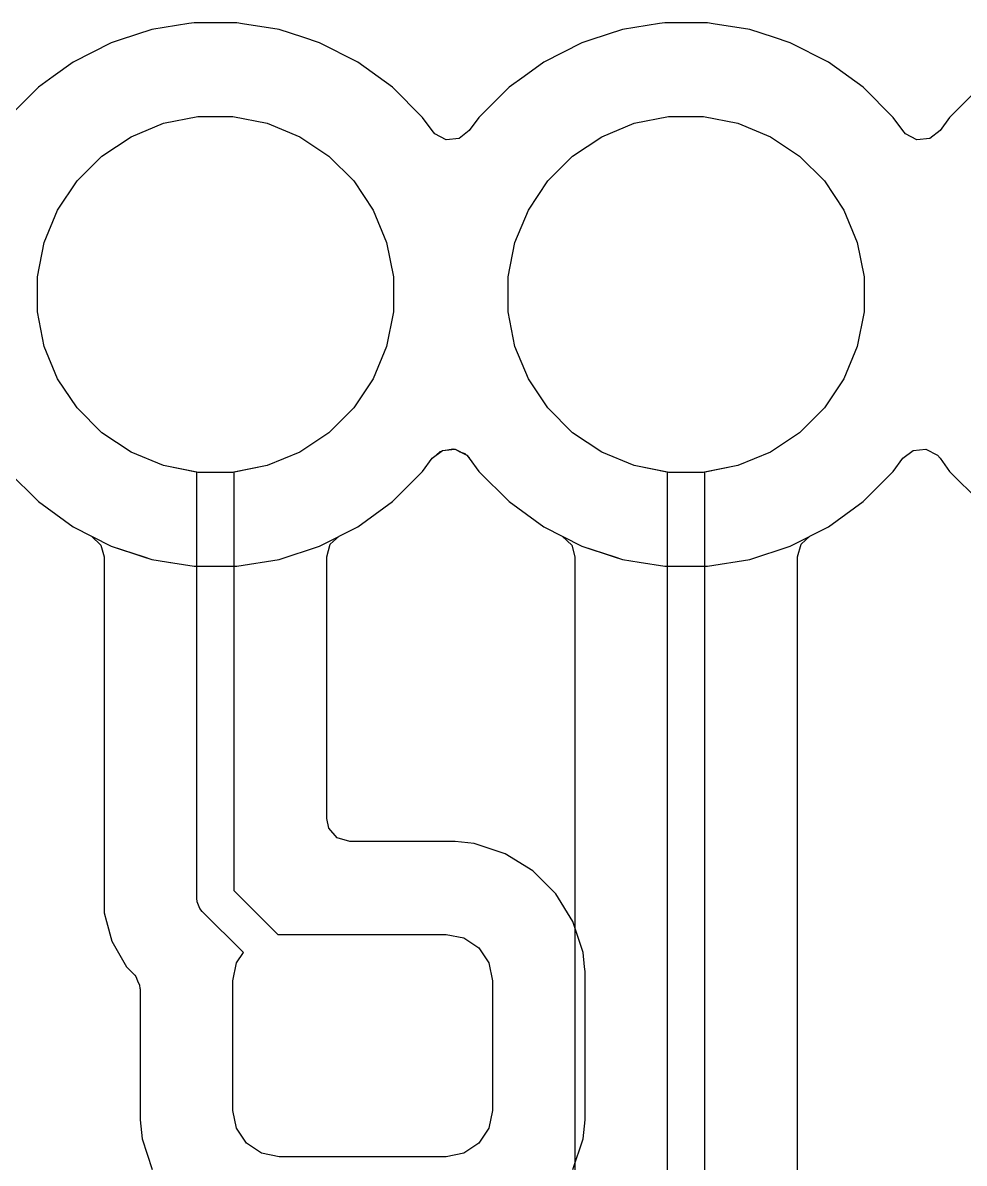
# Model space of a CAD drawing. Header units: inches. Extents: x 6.55 to 9.8, y -8.74 to -3.15.
# Drawn here: x 8.3378 to 8.5378, y -5.412 to -5.1698 of the extents above; entities that cross this region are included whole.
import ezdxf

# ---------------------------------------------------------------- set-up
doc = ezdxf.new("R2010")
doc.units = ezdxf.units.IN
doc.header["$MEASUREMENT"] = 0
doc.layers.add('Edge.Cuts', color=254, linetype='CONTINUOUS', true_color=0xd0d2cd)

msp = doc.modelspace()

# ---------------------------------------------------------------- linework, layer by layer
at = {"layer": 'Edge.Cuts', "linetype": 'CONTINUOUS'}
for p, q in [((8.36521, -5.17122), (8.35848, -5.17341)), ((8.36521, -5.17122), (8.35848, -5.17341)), ((8.36521, -5.17122), (8.35848, -5.17341)), ((8.36521, -5.17122), (8.35848, -5.17341)), ((8.3731, -5.16997), (8.36521, -5.17122)), ((8.3731, -5.16997), (8.36521, -5.17122)), ((8.3731, -5.16997), (8.36521, -5.17122)), ((8.3731, -5.16997), (8.36521, -5.17122)), ((8.37418, -5.1698), (8.3731, -5.16997)), ((8.37418, -5.1698), (8.3731, -5.16997)), ((8.37418, -5.1698), (8.3731, -5.16997)), ((8.37418, -5.1698), (8.3731, -5.16997)), ((8.38326, -5.1698), (8.37418, -5.1698)), ((8.38326, -5.1698), (8.37418, -5.1698)), ((8.38326, -5.1698), (8.37418, -5.1698)), ((8.38326, -5.1698), (8.37418, -5.1698)), ((8.38449, -5.16999), (8.38326, -5.1698)), ((8.38449, -5.16999), (8.38326, -5.1698)), ((8.38449, -5.16999), (8.38326, -5.1698)), ((8.38449, -5.16999), (8.38326, -5.1698)), ((8.39224, -5.17122), (8.38449, -5.16999)), ((8.39224, -5.17122), (8.38449, -5.16999)), ((8.39224, -5.17122), (8.38449, -5.16999)), ((8.39224, -5.17122), (8.38449, -5.16999)), ((8.39732, -5.17287), (8.39224, -5.17122)), ((8.39732, -5.17287), (8.39224, -5.17122)), ((8.39732, -5.17287), (8.39224, -5.17122)), ((8.39732, -5.17287), (8.39224, -5.17122)), ((8.46521, -5.17122), (8.45848, -5.17341)), ((8.46521, -5.17122), (8.45848, -5.17341)), ((8.46521, -5.17122), (8.45848, -5.17341)), ((8.46521, -5.17122), (8.45848, -5.17341)), ((8.4731, -5.16997), (8.46521, -5.17122)), ((8.4731, -5.16997), (8.46521, -5.17122)), ((8.4731, -5.16997), (8.46521, -5.17122)), ((8.4731, -5.16997), (8.46521, -5.17122)), ((8.47418, -5.1698), (8.4731, -5.16997)), ((8.47418, -5.1698), (8.4731, -5.16997)), ((8.47418, -5.1698), (8.4731, -5.16997)), ((8.47418, -5.1698), (8.4731, -5.16997)), ((8.48326, -5.1698), (8.47418, -5.1698)), ((8.48326, -5.1698), (8.47418, -5.1698)), ((8.48326, -5.1698), (8.47418, -5.1698)), ((8.48326, -5.1698), (8.47418, -5.1698)), ((8.48449, -5.16999), (8.48326, -5.1698)), ((8.48449, -5.16999), (8.48326, -5.1698)), ((8.48449, -5.16999), (8.48326, -5.1698)), ((8.48449, -5.16999), (8.48326, -5.1698)), ((8.49224, -5.17122), (8.48449, -5.16999)), ((8.49224, -5.17122), (8.48449, -5.16999)), ((8.49224, -5.17122), (8.48449, -5.16999)), ((8.49224, -5.17122), (8.48449, -5.16999)), ((8.49732, -5.17287), (8.49224, -5.17122)), ((8.49732, -5.17287), (8.49224, -5.17122)), ((8.49732, -5.17287), (8.49224, -5.17122)), ((8.49732, -5.17287), (8.49224, -5.17122)), ((8.35657, -5.17403), (8.34848, -5.17815)), ((8.35657, -5.17403), (8.34848, -5.17815)), ((8.35657, -5.17403), (8.34848, -5.17815)), ((8.35657, -5.17403), (8.34848, -5.17815)), ((8.35848, -5.17341), (8.35657, -5.17403)), ((8.35848, -5.17341), (8.35657, -5.17403)), ((8.35848, -5.17341), (8.35657, -5.17403)), ((8.35848, -5.17341), (8.35657, -5.17403)), ((8.35657, -5.17403), (8.35657, -5.17403)), ((8.35657, -5.17403), (8.35657, -5.17403)), ((8.35657, -5.17403), (8.35657, -5.17403)), ((8.35657, -5.17403), (8.35657, -5.17403)), ((8.35657, -5.17403), (8.35657, -5.17403)), ((8.35657, -5.17403), (8.35657, -5.17403)), ((8.35657, -5.17403), (8.35657, -5.17403)), ((8.35657, -5.17403), (8.35657, -5.17403)), ((8.40087, -5.17403), (8.39732, -5.17287)), ((8.40087, -5.17403), (8.39732, -5.17287)), ((8.40087, -5.17403), (8.39732, -5.17287)), ((8.40087, -5.17403), (8.39732, -5.17287)), ((8.40897, -5.17815), (8.40087, -5.17403)), ((8.40897, -5.17815), (8.40087, -5.17403)), ((8.40897, -5.17815), (8.40087, -5.17403)), ((8.40897, -5.17815), (8.40087, -5.17403)), ((8.45657, -5.17403), (8.44848, -5.17815)), ((8.45657, -5.17403), (8.44848, -5.17815)), ((8.45657, -5.17403), (8.44848, -5.17815)), ((8.45657, -5.17403), (8.44848, -5.17815)), ((8.45848, -5.17341), (8.45657, -5.17403)), ((8.45848, -5.17341), (8.45657, -5.17403)), ((8.45848, -5.17341), (8.45657, -5.17403)), ((8.45848, -5.17341), (8.45657, -5.17403)), ((8.45657, -5.17403), (8.45657, -5.17403)), ((8.45657, -5.17403), (8.45657, -5.17403)), ((8.45657, -5.17403), (8.45657, -5.17403)), ((8.45657, -5.17403), (8.45657, -5.17403)), ((8.45657, -5.17403), (8.45657, -5.17403)), ((8.45657, -5.17403), (8.45657, -5.17403)), ((8.45657, -5.17403), (8.45657, -5.17403)), ((8.45657, -5.17403), (8.45657, -5.17403)), ((8.50087, -5.17403), (8.49732, -5.17287)), ((8.50087, -5.17403), (8.49732, -5.17287)), ((8.50087, -5.17403), (8.49732, -5.17287)), ((8.50087, -5.17403), (8.49732, -5.17287)), ((8.50897, -5.17815), (8.50087, -5.17403)), ((8.50897, -5.17815), (8.50087, -5.17403)), ((8.50897, -5.17815), (8.50087, -5.17403)), ((8.50897, -5.17815), (8.50087, -5.17403)), ((8.34848, -5.17815), (8.34429, -5.1812)), ((8.34848, -5.17815), (8.34429, -5.1812)), ((8.34848, -5.17815), (8.34429, -5.1812)), ((8.34848, -5.17815), (8.34429, -5.1812)), ((8.41632, -5.18349), (8.40897, -5.17815)), ((8.41632, -5.18349), (8.40897, -5.17815)), ((8.41632, -5.18349), (8.40897, -5.17815)), ((8.41632, -5.18349), (8.40897, -5.17815)), ((8.44848, -5.17815), (8.44429, -5.1812)), ((8.44848, -5.17815), (8.44429, -5.1812)), ((8.44848, -5.17815), (8.44429, -5.1812)), ((8.44848, -5.17815), (8.44429, -5.1812)), ((8.51632, -5.18349), (8.50897, -5.17815)), ((8.51632, -5.18349), (8.50897, -5.17815)), ((8.51632, -5.18349), (8.50897, -5.17815)), ((8.51632, -5.18349), (8.50897, -5.17815)), ((8.34429, -5.1812), (8.34113, -5.18349)), ((8.34429, -5.1812), (8.34113, -5.18349)), ((8.34429, -5.1812), (8.34113, -5.18349)), ((8.34429, -5.1812), (8.34113, -5.18349)), ((8.44429, -5.1812), (8.44113, -5.18349)), ((8.44429, -5.1812), (8.44113, -5.18349)), ((8.44429, -5.1812), (8.44113, -5.18349)), ((8.44429, -5.1812), (8.44113, -5.18349)), ((8.34113, -5.18349), (8.33471, -5.18991)), ((8.34113, -5.18349), (8.33471, -5.18991)), ((8.34113, -5.18349), (8.33471, -5.18991)), ((8.34113, -5.18349), (8.33471, -5.18991)), ((8.34113, -5.18349), (8.34113, -5.18349)), ((8.34113, -5.18349), (8.34113, -5.18349)), ((8.34113, -5.18349), (8.34113, -5.18349)), ((8.34113, -5.18349), (8.34113, -5.18349)), ((8.34113, -5.18349), (8.34113, -5.18349)), ((8.34113, -5.18349), (8.34113, -5.18349)), ((8.34113, -5.18349), (8.34113, -5.18349)), ((8.34113, -5.18349), (8.34113, -5.18349)), ((8.42274, -5.18991), (8.41632, -5.18349)), ((8.42274, -5.18991), (8.41632, -5.18349)), ((8.42274, -5.18991), (8.41632, -5.18349)), ((8.42274, -5.18991), (8.41632, -5.18349)), ((8.44113, -5.18349), (8.43471, -5.18991)), ((8.44113, -5.18349), (8.43471, -5.18991)), ((8.44113, -5.18349), (8.43471, -5.18991)), ((8.44113, -5.18349), (8.43471, -5.18991)), ((8.44113, -5.18349), (8.44113, -5.18349)), ((8.44113, -5.18349), (8.44113, -5.18349)), ((8.44113, -5.18349), (8.44113, -5.18349)), ((8.44113, -5.18349), (8.44113, -5.18349)), ((8.44113, -5.18349), (8.44113, -5.18349)), ((8.44113, -5.18349), (8.44113, -5.18349)), ((8.44113, -5.18349), (8.44113, -5.18349)), ((8.44113, -5.18349), (8.44113, -5.18349)), ((8.52274, -5.18991), (8.51632, -5.18349)), ((8.52274, -5.18991), (8.51632, -5.18349)), ((8.52274, -5.18991), (8.51632, -5.18349)), ((8.52274, -5.18991), (8.51632, -5.18349)), ((8.54113, -5.18349), (8.53471, -5.18991)), ((8.54113, -5.18349), (8.53471, -5.18991)), ((8.54113, -5.18349), (8.53471, -5.18991)), ((8.54113, -5.18349), (8.53471, -5.18991)), ((8.36081, -5.19399), (8.36769, -5.19114)), ((8.36081, -5.19399), (8.36769, -5.19114)), ((8.36081, -5.19399), (8.36769, -5.19114)), ((8.36081, -5.19399), (8.36769, -5.19114)), ((8.36769, -5.19114), (8.375, -5.18969)), ((8.36769, -5.19114), (8.375, -5.18969)), ((8.36769, -5.19114), (8.375, -5.18969)), ((8.36769, -5.19114), (8.375, -5.18969)), ((8.375, -5.18969), (8.38245, -5.18969)), ((8.375, -5.18969), (8.38245, -5.18969)), ((8.375, -5.18969), (8.38245, -5.18969)), ((8.375, -5.18969), (8.38245, -5.18969)), ((8.38245, -5.18969), (8.38975, -5.19114)), ((8.38245, -5.18969), (8.38975, -5.19114)), ((8.38245, -5.18969), (8.38975, -5.19114)), ((8.38245, -5.18969), (8.38975, -5.19114)), ((8.38975, -5.19114), (8.39664, -5.19399)), ((8.38975, -5.19114), (8.39664, -5.19399)), ((8.38975, -5.19114), (8.39664, -5.19399)), ((8.38975, -5.19114), (8.39664, -5.19399)), ((8.42275, -5.18993), (8.42274, -5.18991)), ((8.42275, -5.18993), (8.42274, -5.18991)), ((8.42275, -5.18993), (8.42274, -5.18991)), ((8.42275, -5.18993), (8.42274, -5.18991)), ((8.42477, -5.19271), (8.42275, -5.18993)), ((8.42477, -5.19271), (8.42275, -5.18993)), ((8.42477, -5.19271), (8.42275, -5.18993)), ((8.42477, -5.19271), (8.42275, -5.18993)), ((8.43471, -5.18991), (8.43267, -5.19271)), ((8.43471, -5.18991), (8.43267, -5.19271)), ((8.43471, -5.18991), (8.43267, -5.19271)), ((8.43471, -5.18991), (8.43267, -5.19271)), ((8.46081, -5.19399), (8.46769, -5.19114)), ((8.46081, -5.19399), (8.46769, -5.19114)), ((8.46081, -5.19399), (8.46769, -5.19114)), ((8.46081, -5.19399), (8.46769, -5.19114)), ((8.46769, -5.19114), (8.475, -5.18969)), ((8.46769, -5.19114), (8.475, -5.18969)), ((8.46769, -5.19114), (8.475, -5.18969)), ((8.46769, -5.19114), (8.475, -5.18969)), ((8.475, -5.18969), (8.48245, -5.18969)), ((8.475, -5.18969), (8.48245, -5.18969)), ((8.475, -5.18969), (8.48245, -5.18969)), ((8.475, -5.18969), (8.48245, -5.18969)), ((8.48245, -5.18969), (8.48975, -5.19114)), ((8.48245, -5.18969), (8.48975, -5.19114)), ((8.48245, -5.18969), (8.48975, -5.19114)), ((8.48245, -5.18969), (8.48975, -5.19114)), ((8.48975, -5.19114), (8.49664, -5.19399)), ((8.48975, -5.19114), (8.49664, -5.19399)), ((8.48975, -5.19114), (8.49664, -5.19399)), ((8.48975, -5.19114), (8.49664, -5.19399)), ((8.52275, -5.18993), (8.52274, -5.18991)), ((8.52275, -5.18993), (8.52274, -5.18991)), ((8.52275, -5.18993), (8.52274, -5.18991)), ((8.52275, -5.18993), (8.52274, -5.18991)), ((8.52477, -5.19271), (8.52275, -5.18993)), ((8.52477, -5.19271), (8.52275, -5.18993)), ((8.52477, -5.19271), (8.52275, -5.18993)), ((8.52477, -5.19271), (8.52275, -5.18993)), ((8.53471, -5.18991), (8.53267, -5.19271)), ((8.53471, -5.18991), (8.53267, -5.19271)), ((8.53471, -5.18991), (8.53267, -5.19271)), ((8.53471, -5.18991), (8.53267, -5.19271)), ((8.42532, -5.19335), (8.42477, -5.19271)), ((8.42532, -5.19335), (8.42477, -5.19271)), ((8.42532, -5.19335), (8.42477, -5.19271)), ((8.42532, -5.19335), (8.42477, -5.19271)), ((8.42775, -5.19463), (8.42532, -5.19335)), ((8.42775, -5.19463), (8.42532, -5.19335)), ((8.42775, -5.19463), (8.42532, -5.19335)), ((8.42775, -5.19463), (8.42532, -5.19335)), ((8.43267, -5.19271), (8.43049, -5.19439)), ((8.43267, -5.19271), (8.43049, -5.19439)), ((8.43267, -5.19271), (8.43049, -5.19439)), ((8.43267, -5.19271), (8.43049, -5.19439)), ((8.52532, -5.19335), (8.52477, -5.19271)), ((8.52532, -5.19335), (8.52477, -5.19271)), ((8.52532, -5.19335), (8.52477, -5.19271)), ((8.52532, -5.19335), (8.52477, -5.19271)), ((8.52775, -5.19463), (8.52532, -5.19335)), ((8.52775, -5.19463), (8.52532, -5.19335)), ((8.52775, -5.19463), (8.52532, -5.19335)), ((8.52775, -5.19463), (8.52532, -5.19335)), ((8.53267, -5.19271), (8.53049, -5.19439)), ((8.53267, -5.19271), (8.53049, -5.19439)), ((8.53267, -5.19271), (8.53049, -5.19439)), ((8.53267, -5.19271), (8.53049, -5.19439)), ((8.35462, -5.19813), (8.36081, -5.19399)), ((8.35462, -5.19813), (8.36081, -5.19399)), ((8.35462, -5.19813), (8.36081, -5.19399)), ((8.35462, -5.19813), (8.36081, -5.19399)), ((8.39664, -5.19399), (8.40283, -5.19813)), ((8.39664, -5.19399), (8.40283, -5.19813)), ((8.39664, -5.19399), (8.40283, -5.19813)), ((8.39664, -5.19399), (8.40283, -5.19813)), ((8.43049, -5.19439), (8.42775, -5.19463)), ((8.43049, -5.19439), (8.42775, -5.19463)), ((8.43049, -5.19439), (8.42775, -5.19463)), ((8.43049, -5.19439), (8.42775, -5.19463)), ((8.45462, -5.19813), (8.46081, -5.19399)), ((8.45462, -5.19813), (8.46081, -5.19399)), ((8.45462, -5.19813), (8.46081, -5.19399)), ((8.45462, -5.19813), (8.46081, -5.19399)), ((8.49664, -5.19399), (8.50283, -5.19813)), ((8.49664, -5.19399), (8.50283, -5.19813)), ((8.49664, -5.19399), (8.50283, -5.19813)), ((8.49664, -5.19399), (8.50283, -5.19813)), ((8.53049, -5.19439), (8.52775, -5.19463)), ((8.53049, -5.19439), (8.52775, -5.19463)), ((8.53049, -5.19439), (8.52775, -5.19463)), ((8.53049, -5.19439), (8.52775, -5.19463)), ((8.34935, -5.2034), (8.35462, -5.19813)), ((8.34935, -5.2034), (8.35462, -5.19813)), ((8.34935, -5.2034), (8.35462, -5.19813)), ((8.34935, -5.2034), (8.35462, -5.19813)), ((8.40283, -5.19813), (8.4081, -5.2034)), ((8.40283, -5.19813), (8.4081, -5.2034)), ((8.40283, -5.19813), (8.4081, -5.2034)), ((8.40283, -5.19813), (8.4081, -5.2034)), ((8.44935, -5.2034), (8.45462, -5.19813)), ((8.44935, -5.2034), (8.45462, -5.19813)), ((8.44935, -5.2034), (8.45462, -5.19813)), ((8.44935, -5.2034), (8.45462, -5.19813)), ((8.50283, -5.19813), (8.5081, -5.2034)), ((8.50283, -5.19813), (8.5081, -5.2034)), ((8.50283, -5.19813), (8.5081, -5.2034)), ((8.50283, -5.19813), (8.5081, -5.2034)), ((8.34521, -5.20959), (8.34935, -5.2034)), ((8.34521, -5.20959), (8.34935, -5.2034)), ((8.34521, -5.20959), (8.34935, -5.2034)), ((8.34521, -5.20959), (8.34935, -5.2034)), ((8.4081, -5.2034), (8.41224, -5.20959)), ((8.4081, -5.2034), (8.41224, -5.20959)), ((8.4081, -5.2034), (8.41224, -5.20959)), ((8.4081, -5.2034), (8.41224, -5.20959)), ((8.44521, -5.20959), (8.44935, -5.2034)), ((8.44521, -5.20959), (8.44935, -5.2034)), ((8.44521, -5.20959), (8.44935, -5.2034)), ((8.44521, -5.20959), (8.44935, -5.2034)), ((8.5081, -5.2034), (8.51224, -5.20959)), ((8.5081, -5.2034), (8.51224, -5.20959)), ((8.5081, -5.2034), (8.51224, -5.20959)), ((8.5081, -5.2034), (8.51224, -5.20959)), ((8.34236, -5.21647), (8.34521, -5.20959)), ((8.34236, -5.21647), (8.34521, -5.20959)), ((8.34236, -5.21647), (8.34521, -5.20959)), ((8.34236, -5.21647), (8.34521, -5.20959)), ((8.41224, -5.20959), (8.41509, -5.21647)), ((8.41224, -5.20959), (8.41509, -5.21647)), ((8.41224, -5.20959), (8.41509, -5.21647)), ((8.41224, -5.20959), (8.41509, -5.21647)), ((8.44236, -5.21647), (8.44521, -5.20959)), ((8.44236, -5.21647), (8.44521, -5.20959)), ((8.44236, -5.21647), (8.44521, -5.20959)), ((8.44236, -5.21647), (8.44521, -5.20959)), ((8.51224, -5.20959), (8.51509, -5.21647)), ((8.51224, -5.20959), (8.51509, -5.21647)), ((8.51224, -5.20959), (8.51509, -5.21647)), ((8.51224, -5.20959), (8.51509, -5.21647)), ((8.34091, -5.22378), (8.34236, -5.21647)), ((8.34091, -5.22378), (8.34236, -5.21647)), ((8.34091, -5.22378), (8.34236, -5.21647)), ((8.34091, -5.22378), (8.34236, -5.21647)), ((8.41509, -5.21647), (8.41654, -5.22378)), ((8.41509, -5.21647), (8.41654, -5.22378)), ((8.41509, -5.21647), (8.41654, -5.22378)), ((8.41509, -5.21647), (8.41654, -5.22378)), ((8.44091, -5.22378), (8.44236, -5.21647)), ((8.44091, -5.22378), (8.44236, -5.21647)), ((8.44091, -5.22378), (8.44236, -5.21647)), ((8.44091, -5.22378), (8.44236, -5.21647)), ((8.51509, -5.21647), (8.51654, -5.22378)), ((8.51509, -5.21647), (8.51654, -5.22378)), ((8.51509, -5.21647), (8.51654, -5.22378)), ((8.51509, -5.21647), (8.51654, -5.22378)), ((8.34091, -5.23123), (8.34091, -5.22378)), ((8.34091, -5.23123), (8.34091, -5.22378)), ((8.34091, -5.23123), (8.34091, -5.22378)), ((8.34091, -5.23123), (8.34091, -5.22378)), ((8.41654, -5.22378), (8.41654, -5.23123)), ((8.41654, -5.22378), (8.41654, -5.23123)), ((8.41654, -5.22378), (8.41654, -5.23123)), ((8.41654, -5.22378), (8.41654, -5.23123)), ((8.44091, -5.23123), (8.44091, -5.22378)), ((8.44091, -5.23123), (8.44091, -5.22378)), ((8.44091, -5.23123), (8.44091, -5.22378)), ((8.44091, -5.23123), (8.44091, -5.22378)), ((8.51654, -5.22378), (8.51654, -5.23123)), ((8.51654, -5.22378), (8.51654, -5.23123)), ((8.51654, -5.22378), (8.51654, -5.23123)), ((8.51654, -5.22378), (8.51654, -5.23123)), ((8.34236, -5.23854), (8.34091, -5.23123)), ((8.34236, -5.23854), (8.34091, -5.23123)), ((8.34236, -5.23854), (8.34091, -5.23123)), ((8.34236, -5.23854), (8.34091, -5.23123)), ((8.41654, -5.23123), (8.41509, -5.23854)), ((8.41654, -5.23123), (8.41509, -5.23854)), ((8.41654, -5.23123), (8.41509, -5.23854)), ((8.41654, -5.23123), (8.41509, -5.23854)), ((8.44236, -5.23854), (8.44091, -5.23123)), ((8.44236, -5.23854), (8.44091, -5.23123)), ((8.44236, -5.23854), (8.44091, -5.23123)), ((8.44236, -5.23854), (8.44091, -5.23123)), ((8.51654, -5.23123), (8.51509, -5.23854)), ((8.51654, -5.23123), (8.51509, -5.23854)), ((8.51654, -5.23123), (8.51509, -5.23854)), ((8.51654, -5.23123), (8.51509, -5.23854)), ((8.34521, -5.24542), (8.34236, -5.23854)), ((8.34521, -5.24542), (8.34236, -5.23854)), ((8.34521, -5.24542), (8.34236, -5.23854)), ((8.34521, -5.24542), (8.34236, -5.23854)), ((8.41509, -5.23854), (8.41224, -5.24542)), ((8.41509, -5.23854), (8.41224, -5.24542)), ((8.41509, -5.23854), (8.41224, -5.24542)), ((8.41509, -5.23854), (8.41224, -5.24542)), ((8.44521, -5.24542), (8.44236, -5.23854)), ((8.44521, -5.24542), (8.44236, -5.23854)), ((8.44521, -5.24542), (8.44236, -5.23854)), ((8.44521, -5.24542), (8.44236, -5.23854)), ((8.51509, -5.23854), (8.51224, -5.24542)), ((8.51509, -5.23854), (8.51224, -5.24542)), ((8.51509, -5.23854), (8.51224, -5.24542)), ((8.51509, -5.23854), (8.51224, -5.24542)), ((8.34935, -5.25161), (8.34521, -5.24542)), ((8.34935, -5.25161), (8.34521, -5.24542)), ((8.34935, -5.25161), (8.34521, -5.24542)), ((8.34935, -5.25161), (8.34521, -5.24542)), ((8.41224, -5.24542), (8.4081, -5.25161)), ((8.41224, -5.24542), (8.4081, -5.25161)), ((8.41224, -5.24542), (8.4081, -5.25161)), ((8.41224, -5.24542), (8.4081, -5.25161)), ((8.44935, -5.25161), (8.44521, -5.24542)), ((8.44935, -5.25161), (8.44521, -5.24542)), ((8.44935, -5.25161), (8.44521, -5.24542)), ((8.44935, -5.25161), (8.44521, -5.24542)), ((8.51224, -5.24542), (8.5081, -5.25161)), ((8.51224, -5.24542), (8.5081, -5.25161)), ((8.51224, -5.24542), (8.5081, -5.25161)), ((8.51224, -5.24542), (8.5081, -5.25161)), ((8.35462, -5.25688), (8.34935, -5.25161)), ((8.35462, -5.25688), (8.34935, -5.25161)), ((8.35462, -5.25688), (8.34935, -5.25161)), ((8.35462, -5.25688), (8.34935, -5.25161)), ((8.4081, -5.25161), (8.40283, -5.25688)), ((8.4081, -5.25161), (8.40283, -5.25688)), ((8.4081, -5.25161), (8.40283, -5.25688)), ((8.4081, -5.25161), (8.40283, -5.25688)), ((8.45462, -5.25688), (8.44935, -5.25161)), ((8.45462, -5.25688), (8.44935, -5.25161)), ((8.45462, -5.25688), (8.44935, -5.25161)), ((8.45462, -5.25688), (8.44935, -5.25161)), ((8.5081, -5.25161), (8.50283, -5.25688)), ((8.5081, -5.25161), (8.50283, -5.25688)), ((8.5081, -5.25161), (8.50283, -5.25688)), ((8.5081, -5.25161), (8.50283, -5.25688)), ((8.36081, -5.26102), (8.35462, -5.25688)), ((8.36081, -5.26102), (8.35462, -5.25688)), ((8.36081, -5.26102), (8.35462, -5.25688)), ((8.36081, -5.26102), (8.35462, -5.25688)), ((8.40283, -5.25688), (8.39664, -5.26102)), ((8.40283, -5.25688), (8.39664, -5.26102)), ((8.40283, -5.25688), (8.39664, -5.26102)), ((8.40283, -5.25688), (8.39664, -5.26102)), ((8.46081, -5.26102), (8.45462, -5.25688)), ((8.46081, -5.26102), (8.45462, -5.25688)), ((8.46081, -5.26102), (8.45462, -5.25688)), ((8.46081, -5.26102), (8.45462, -5.25688)), ((8.50283, -5.25688), (8.49664, -5.26102)), ((8.50283, -5.25688), (8.49664, -5.26102)), ((8.50283, -5.25688), (8.49664, -5.26102)), ((8.50283, -5.25688), (8.49664, -5.26102)), ((8.36769, -5.26387), (8.36081, -5.26102)), ((8.36769, -5.26387), (8.36081, -5.26102)), ((8.36769, -5.26387), (8.36081, -5.26102)), ((8.36769, -5.26387), (8.36081, -5.26102)), ((8.39664, -5.26102), (8.38975, -5.26387)), ((8.39664, -5.26102), (8.38975, -5.26387)), ((8.39664, -5.26102), (8.38975, -5.26387)), ((8.39664, -5.26102), (8.38975, -5.26387)), ((8.42477, -5.26229), (8.42695, -5.26062)), ((8.42477, -5.26229), (8.42695, -5.26062)), ((8.42477, -5.26229), (8.42695, -5.26062)), ((8.42565, -5.26162), (8.42645, -5.26085)), ((8.42645, -5.26085), (8.42673, -5.26079)), ((8.42673, -5.26079), (8.42695, -5.26062)), ((8.42695, -5.26062), (8.42969, -5.26038)), ((8.42695, -5.26062), (8.42969, -5.26038)), ((8.42695, -5.26062), (8.42969, -5.26038)), ((8.42695, -5.26062), (8.42806, -5.26052)), ((8.42806, -5.26052), (8.42914, -5.2603)), ((8.42914, -5.2603), (8.42941, -5.2604)), ((8.42941, -5.2604), (8.42969, -5.26038)), ((8.42969, -5.26038), (8.43067, -5.2609)), ((8.42969, -5.26038), (8.43213, -5.26166)), ((8.42969, -5.26038), (8.43213, -5.26166)), ((8.42969, -5.26038), (8.43213, -5.26166)), ((8.43067, -5.2609), (8.4317, -5.2613)), ((8.4317, -5.2613), (8.43199, -5.26159)), ((8.46769, -5.26387), (8.46081, -5.26102)), ((8.46769, -5.26387), (8.46081, -5.26102)), ((8.46769, -5.26387), (8.46081, -5.26102)), ((8.46769, -5.26387), (8.46081, -5.26102)), ((8.49664, -5.26102), (8.48975, -5.26387)), ((8.49664, -5.26102), (8.48975, -5.26387)), ((8.49664, -5.26102), (8.48975, -5.26387)), ((8.49664, -5.26102), (8.48975, -5.26387)), ((8.52477, -5.26229), (8.52695, -5.26062)), ((8.52477, -5.26229), (8.52695, -5.26062)), ((8.52477, -5.26229), (8.52695, -5.26062)), ((8.52477, -5.26229), (8.52695, -5.26062)), ((8.52695, -5.26062), (8.52969, -5.26038)), ((8.52695, -5.26062), (8.52969, -5.26038)), ((8.52695, -5.26062), (8.52969, -5.26038)), ((8.52695, -5.26062), (8.52969, -5.26038)), ((8.52969, -5.26038), (8.53213, -5.26166)), ((8.52969, -5.26038), (8.53213, -5.26166)), ((8.52969, -5.26038), (8.53213, -5.26166)), ((8.52969, -5.26038), (8.53213, -5.26166)), ((8.375, -5.26532), (8.36769, -5.26387)), ((8.375, -5.26532), (8.36769, -5.26387)), ((8.375, -5.26532), (8.36769, -5.26387)), ((8.37479, -5.26528), (8.36769, -5.26387)), ((8.38975, -5.26387), (8.38245, -5.26532)), ((8.38975, -5.26387), (8.38245, -5.26532)), ((8.38975, -5.26387), (8.38245, -5.26532)), ((8.38975, -5.26387), (8.38266, -5.26528)), ((8.42274, -5.2651), (8.42477, -5.26229)), ((8.42274, -5.2651), (8.42477, -5.26229)), ((8.42274, -5.2651), (8.42477, -5.26229)), ((8.42274, -5.2651), (8.42477, -5.26229)), ((8.42477, -5.26229), (8.42565, -5.26162)), ((8.43199, -5.26159), (8.43213, -5.26166)), ((8.43213, -5.26166), (8.43262, -5.26223)), ((8.43213, -5.26166), (8.43267, -5.26229)), ((8.43213, -5.26166), (8.43267, -5.26229)), ((8.43213, -5.26166), (8.43267, -5.26229)), ((8.43262, -5.26223), (8.43265, -5.26227)), ((8.43265, -5.26227), (8.43266, -5.26228)), ((8.43266, -5.26228), (8.43471, -5.2651)), ((8.43267, -5.26229), (8.43471, -5.2651)), ((8.43267, -5.26229), (8.43471, -5.2651)), ((8.43267, -5.26229), (8.43471, -5.2651)), ((8.47479, -5.26528), (8.46769, -5.26387)), ((8.475, -5.26532), (8.46769, -5.26387)), ((8.475, -5.26532), (8.46769, -5.26387)), ((8.475, -5.26532), (8.46769, -5.26387)), ((8.48975, -5.26387), (8.48245, -5.26532)), ((8.48975, -5.26387), (8.48245, -5.26532)), ((8.48975, -5.26387), (8.48245, -5.26532)), ((8.48975, -5.26387), (8.48266, -5.26528)), ((8.52274, -5.2651), (8.52477, -5.26229)), ((8.52274, -5.2651), (8.52477, -5.26229)), ((8.52274, -5.2651), (8.52477, -5.26229)), ((8.52274, -5.2651), (8.52477, -5.26229)), ((8.53213, -5.26166), (8.53267, -5.26229)), ((8.53213, -5.26166), (8.53267, -5.26229)), ((8.53213, -5.26166), (8.53267, -5.26229)), ((8.53213, -5.26166), (8.53267, -5.26229)), ((8.53267, -5.26229), (8.53471, -5.2651)), ((8.53267, -5.26229), (8.53471, -5.2651)), ((8.53267, -5.26229), (8.53471, -5.2651)), ((8.53267, -5.26229), (8.53471, -5.2651)), ((8.33471, -5.2651), (8.34113, -5.27152)), ((8.33471, -5.2651), (8.34113, -5.27152)), ((8.33471, -5.2651), (8.34113, -5.27152)), ((8.33471, -5.2651), (8.34113, -5.27152)), ((8.37479, -5.35578), (8.37479, -5.26528)), ((8.38245, -5.26532), (8.375, -5.26532)), ((8.38245, -5.26532), (8.375, -5.26532)), ((8.38245, -5.26532), (8.375, -5.26532)), ((8.38266, -5.26528), (8.38266, -5.35415)), ((8.41632, -5.27152), (8.42274, -5.2651)), ((8.41632, -5.27152), (8.42274, -5.2651)), ((8.41632, -5.27152), (8.42274, -5.2651)), ((8.41632, -5.27152), (8.42274, -5.2651)), ((8.43471, -5.2651), (8.44113, -5.27152)), ((8.43471, -5.2651), (8.44113, -5.27152)), ((8.43471, -5.2651), (8.44113, -5.27152)), ((8.43471, -5.2651), (8.44113, -5.27152)), ((8.47479, -6.31337), (8.47479, -5.26528)), ((8.48245, -5.26532), (8.475, -5.26532)), ((8.48245, -5.26532), (8.475, -5.26532)), ((8.48245, -5.26532), (8.475, -5.26532)), ((8.48266, -5.26528), (8.48266, -6.31174)), ((8.51632, -5.27152), (8.52274, -5.2651)), ((8.51632, -5.27152), (8.52274, -5.2651)), ((8.51632, -5.27152), (8.52274, -5.2651)), ((8.51632, -5.27152), (8.52274, -5.2651)), ((8.53471, -5.2651), (8.54113, -5.27152)), ((8.53471, -5.2651), (8.54113, -5.27152)), ((8.53471, -5.2651), (8.54113, -5.27152)), ((8.53471, -5.2651), (8.54113, -5.27152)), ((8.34113, -5.27152), (8.34848, -5.27686)), ((8.34113, -5.27152), (8.34848, -5.27686)), ((8.34113, -5.27152), (8.34848, -5.27686)), ((8.34113, -5.27152), (8.34848, -5.27686)), ((8.40897, -5.27686), (8.41632, -5.27152)), ((8.40897, -5.27686), (8.41632, -5.27152)), ((8.40897, -5.27686), (8.41632, -5.27152)), ((8.40897, -5.27686), (8.41632, -5.27152)), ((8.44113, -5.27152), (8.44848, -5.27686)), ((8.44113, -5.27152), (8.44848, -5.27686)), ((8.44113, -5.27152), (8.44848, -5.27686)), ((8.44113, -5.27152), (8.44848, -5.27686)), ((8.50897, -5.27686), (8.51632, -5.27152)), ((8.50897, -5.27686), (8.51632, -5.27152)), ((8.50897, -5.27686), (8.51632, -5.27152)), ((8.50897, -5.27686), (8.51632, -5.27152)), ((8.34848, -5.27686), (8.35657, -5.28098)), ((8.34848, -5.27686), (8.35657, -5.28098)), ((8.34848, -5.27686), (8.35657, -5.28098)), ((8.34848, -5.27686), (8.35242, -5.27886)), ((8.40087, -5.28098), (8.40897, -5.27686)), ((8.40087, -5.28098), (8.40897, -5.27686)), ((8.40087, -5.28098), (8.40897, -5.27686)), ((8.40503, -5.27886), (8.40897, -5.27686)), ((8.44848, -5.27686), (8.45242, -5.27886)), ((8.44848, -5.27686), (8.45657, -5.28098)), ((8.44848, -5.27686), (8.45657, -5.28098)), ((8.44848, -5.27686), (8.45657, -5.28098)), ((8.50087, -5.28098), (8.50897, -5.27686)), ((8.50087, -5.28098), (8.50897, -5.27686)), ((8.50087, -5.28098), (8.50897, -5.27686)), ((8.50503, -5.27886), (8.50897, -5.27686)), ((8.35242, -5.27886), (8.35442, -5.28075)), ((8.35442, -5.28075), (8.35508, -5.28321)), ((8.40237, -5.28321), (8.40314, -5.28057)), ((8.40314, -5.28057), (8.40503, -5.27886)), ((8.45242, -5.27886), (8.45442, -5.28075)), ((8.45442, -5.28075), (8.45508, -5.28321)), ((8.50237, -5.28321), (8.50314, -5.28057)), ((8.50314, -5.28057), (8.50503, -5.27886)), ((8.35508, -5.28321), (8.35508, -5.35237)), ((8.35657, -5.28098), (8.36344, -5.28321)), ((8.35657, -5.28098), (8.36356, -5.28325)), ((8.35657, -5.28098), (8.36356, -5.28325)), ((8.36344, -5.28321), (8.36521, -5.28379)), ((8.36356, -5.28325), (8.36521, -5.28379)), ((8.36356, -5.28325), (8.36521, -5.28379)), ((8.39224, -5.28379), (8.40087, -5.28098)), ((8.39224, -5.28379), (8.40087, -5.28098)), ((8.39224, -5.28379), (8.40087, -5.28098)), ((8.40237, -5.33885), (8.40237, -5.28321)), ((8.45508, -5.28321), (8.45508, -6.30996)), ((8.45657, -5.28098), (8.46356, -5.28325)), ((8.45657, -5.28098), (8.46356, -5.28325)), ((8.45657, -5.28098), (8.46344, -5.28321)), ((8.46344, -5.28321), (8.46521, -5.28379)), ((8.46356, -5.28325), (8.46521, -5.28379)), ((8.46356, -5.28325), (8.46521, -5.28379)), ((8.49224, -5.28379), (8.50087, -5.28098)), ((8.49224, -5.28379), (8.50087, -5.28098)), ((8.49224, -5.28379), (8.50087, -5.28098)), ((8.50237, -5.94942), (8.50237, -5.28321)), ((8.36521, -5.28379), (8.3697, -5.2845)), ((8.36521, -5.28379), (8.36875, -5.28435)), ((8.36521, -5.28379), (8.36875, -5.28435)), ((8.36875, -5.28435), (8.37418, -5.28521)), ((8.36875, -5.28435), (8.37418, -5.28521)), ((8.3697, -5.2845), (8.37418, -5.28521)), ((8.37418, -5.28521), (8.37418, -5.28521)), ((8.37418, -5.28521), (8.38326, -5.28521)), ((8.37418, -5.28521), (8.37418, -5.28521)), ((8.37418, -5.28521), (8.38326, -5.28521)), ((8.37418, -5.28521), (8.37418, -5.28521)), ((8.37418, -5.28521), (8.38326, -5.28521)), ((8.38326, -5.28521), (8.39224, -5.28379)), ((8.38326, -5.28521), (8.39224, -5.28379)), ((8.38326, -5.28521), (8.39224, -5.28379)), ((8.38326, -5.28521), (8.38326, -5.28521)), ((8.38326, -5.28521), (8.38326, -5.28521)), ((8.38326, -5.28521), (8.38326, -5.28521)), ((8.46521, -5.28379), (8.46875, -5.28435)), ((8.46521, -5.28379), (8.46875, -5.28435)), ((8.46521, -5.28379), (8.46875, -5.28435)), ((8.46875, -5.28435), (8.47418, -5.28521)), ((8.46875, -5.28435), (8.47418, -5.28521)), ((8.46875, -5.28435), (8.47418, -5.28521)), ((8.47418, -5.28521), (8.47418, -5.28521)), ((8.47418, -5.28521), (8.48326, -5.28521)), ((8.47418, -5.28521), (8.47418, -5.28521)), ((8.47418, -5.28521), (8.48326, -5.28521)), ((8.47418, -5.28521), (8.47418, -5.28521)), ((8.47418, -5.28521), (8.48326, -5.28521)), ((8.48326, -5.28521), (8.49224, -5.28379)), ((8.48326, -5.28521), (8.49224, -5.28379)), ((8.48326, -5.28521), (8.49224, -5.28379)), ((8.48326, -5.28521), (8.48326, -5.28521)), ((8.48326, -5.28521), (8.48326, -5.28521)), ((8.48326, -5.28521), (8.48326, -5.28521)), ((8.40281, -5.34088), (8.40237, -5.33885)), ((8.40461, -5.34296), (8.40281, -5.34088)), ((8.40725, -5.34373), (8.40461, -5.34296)), ((8.42969, -5.34373), (8.40725, -5.34373)), ((8.43373, -5.34414), (8.42969, -5.34373)), ((8.42969, -5.34373), (8.42969, -5.34373)), ((8.44029, -5.34632), (8.43373, -5.34414)), ((8.43373, -5.34414), (8.43373, -5.34414)), ((8.44617, -5.34994), (8.44029, -5.34632)), ((8.45105, -5.35483), (8.44617, -5.34994)), ((8.35508, -5.35237), (8.35508, -5.35237)), ((8.35508, -5.35237), (8.35508, -5.35889)), ((8.37486, -5.35655), (8.37479, -5.35578)), ((8.38266, -5.35415), (8.392, -5.36349)), ((8.45468, -5.36071), (8.45105, -5.35483)), ((8.37545, -5.35797), (8.37486, -5.35655)), ((8.37594, -5.35856), (8.37545, -5.35797)), ((8.35508, -5.35889), (8.35508, -5.35889)), ((8.35508, -5.35889), (8.35557, -5.36071)), ((8.35557, -5.36071), (8.35669, -5.36491)), ((8.38467, -5.3673), (8.37594, -5.35856)), ((8.45672, -5.36688), (8.45468, -5.36071)), ((8.35669, -5.36491), (8.35783, -5.36688)), ((8.392, -5.36349), (8.39228, -5.36343)), ((8.39228, -5.36343), (8.42772, -5.36343)), ((8.42772, -5.36343), (8.43148, -5.36418)), ((8.43148, -5.36418), (8.43468, -5.36632)), ((8.35783, -5.36688), (8.35981, -5.3703)), ((8.38319, -5.36951), (8.38467, -5.3673)), ((8.43468, -5.36632), (8.43681, -5.36951)), ((8.45685, -5.36726), (8.45672, -5.36688)), ((8.45716, -5.3703), (8.45685, -5.36726)), ((8.45685, -5.36726), (8.45685, -5.36726)), ((8.35981, -5.3703), (8.36159, -5.37208)), ((8.38244, -5.37328), (8.38319, -5.36951)), ((8.43681, -5.36951), (8.43756, -5.37328)), ((8.45726, -5.37131), (8.45716, -5.3703)), ((8.36159, -5.37208), (8.36182, -5.37241)), ((8.36182, -5.37241), (8.36215, -5.37334)), ((8.45726, -5.40281), (8.45726, -5.37131)), ((8.36215, -5.37334), (8.36262, -5.37421)), ((8.36262, -5.37421), (8.3627, -5.37492)), ((8.3627, -5.37492), (8.36273, -5.375)), ((8.36273, -5.375), (8.36272, -5.37506)), ((8.36272, -5.37506), (8.36274, -5.37525)), ((8.36274, -5.37525), (8.36274, -5.4028)), ((8.38244, -5.40084), (8.38244, -5.37328)), ((8.43756, -5.37328), (8.43756, -5.40084)), ((8.38319, -5.4046), (8.38244, -5.40084)), ((8.43756, -5.40084), (8.43681, -5.4046)), ((8.36274, -5.4028), (8.36274, -5.40281)), ((8.36274, -5.40281), (8.36315, -5.40685)), ((8.45685, -5.40685), (8.45726, -5.40281)), ((8.36315, -5.40685), (8.36315, -5.40685)), ((8.36315, -5.40685), (8.36532, -5.41341)), ((8.38532, -5.4078), (8.38319, -5.4046)), ((8.43681, -5.4046), (8.43468, -5.4078)), ((8.45468, -5.41341), (8.45685, -5.40685)), ((8.38852, -5.40993), (8.38532, -5.4078)), ((8.43468, -5.4078), (8.43148, -5.40993)), ((8.39228, -5.41068), (8.38852, -5.40993)), ((8.42772, -5.41068), (8.39228, -5.41068)), ((8.43148, -5.40993), (8.42772, -5.41068))]:
    msp.add_line(p, q, dxfattribs=at)

doc.saveas('drawing.dxf')
